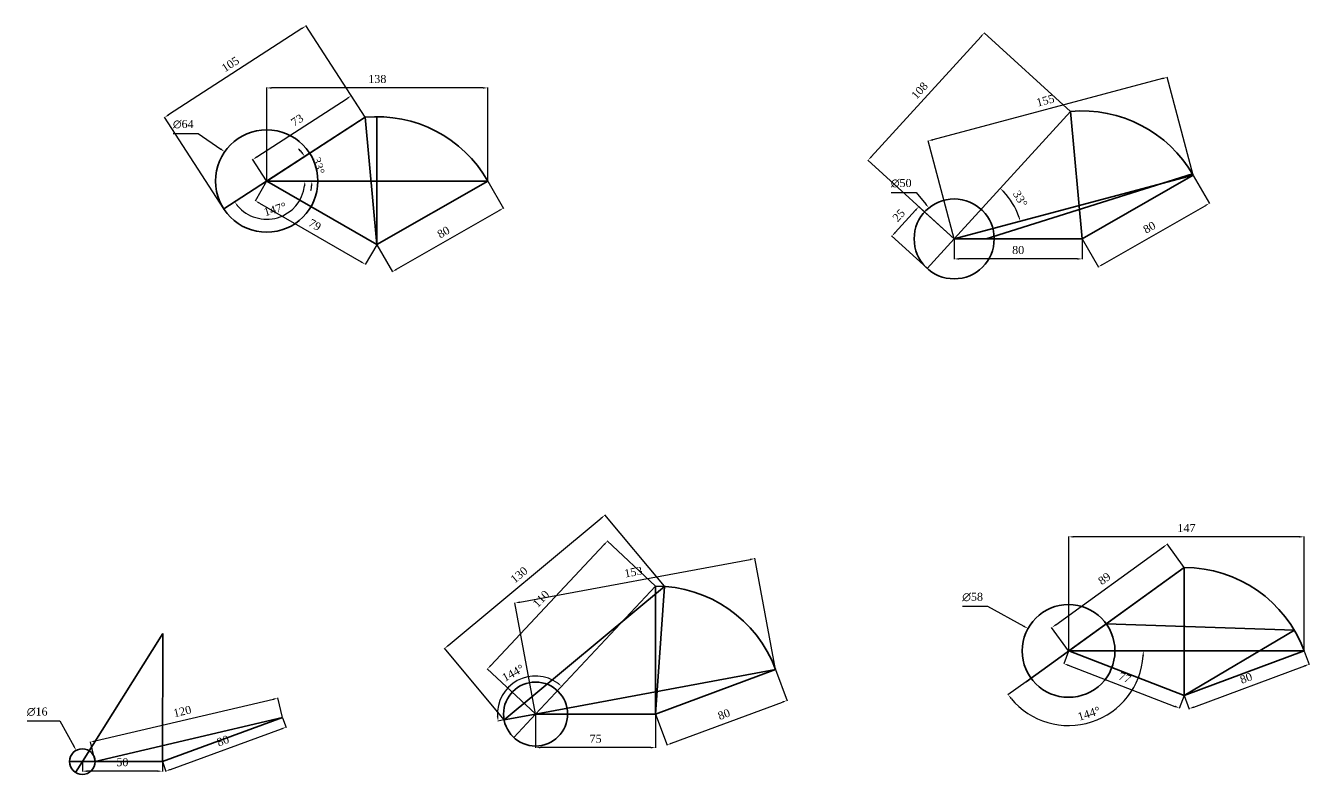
# Model space of a CAD drawing. Header units: inches. Extents: x 27 to 6622, y 41 to 2659.
# Drawn here: x 27 to 829, y 41 to 510 of the extents above; entities that cross this region are included whole.
import ezdxf

# ---------------------------------------------------------------- set-up
doc = ezdxf.new("R2010")
doc.units = ezdxf.units.IN
doc.header["$MEASUREMENT"] = 0
doc.layers.get('0').update_dxf_attribs({"lineweight": 35})
doc.layers.get('Defpoints').update_dxf_attribs({"color": 10})
doc.styles.get("Standard").update_dxf_attribs({"font": 'times.ttf', "height": 7})
doc.dimstyles.get("Standard").update_dxf_attribs({"dimtxt": 5, "dimasz": 3, "dimexe": 0.18, "dimexo": 0.0625, "dimgap": 3, "dimtad": 3, "dimtoh": 1, "dimdec": 0, "dimzin": 0, "dimdsep": 46, "dimtxsty": 'Standard', "dimcen": 0.09, "dimadec": 0, "dimazin": 0, "dimtfac": 1, "dimtdec": 0, "dimtofl": 0, "dimtmove": 0, "dimatfit": 3, "dimfxl": 1, "dimtolj": 1, "dimtzin": 0, "dimarcsym": 0})

# ---------------------------------------------------------------- blocks, each defined once
blk = doc.blocks.new('*D1')
at = {"color": 0, "lineweight": -2, "transparency": 16777216}
for p, q in [((187.59, 76.79), (189.82, 70.69)), ((117.44, 44.43), (186.94, 69.83)), ((112.45, 49.32), (114.68, 43.23))]:
    blk.add_line(p, q, dxfattribs=at)
at = {"color": 0, "transparency": 16777216}
for points in [[(186.77, 70.3), (187.11, 69.36), (189.75, 70.86)], [(117.26, 44.89), (117.61, 43.96), (114.62, 43.4)]]:
    blk.add_solid(points, dxfattribs=at)
at = {"layer": 'Defpoints', "color": 0, "transparency": 16777216}
for p in [(187.57, 76.85), (189.75, 70.86), (112.43, 49.38)]:
    blk.add_point(p, dxfattribs=at)
at = {"color": 0, "transparency": 16777216, "insert": (150.28, 62.34), "char_height": 5, "attachment_point": 5, "rotation": 20.08086}
blk.add_mtext('\\A1;80', dxfattribs=at)
blk = doc.blocks.new('*D2')
at = {"color": 0, "lineweight": -2, "transparency": 16777216}
for p, q in [((62.43, 49.32), (62.43, 43.19)), ((112.43, 49.32), (112.43, 43.19)), ((109.43, 43.37), (65.43, 43.37))]:
    blk.add_line(p, q, dxfattribs=at)
at = {"color": 0, "transparency": 16777216}
for points in [[(65.43, 43.87), (65.43, 42.87), (62.43, 43.37)], [(109.43, 43.87), (109.43, 42.87), (112.43, 43.37)]]:
    blk.add_solid(points, dxfattribs=at)
at = {"layer": 'Defpoints', "color": 0, "transparency": 16777216}
for p in [(62.43, 49.38), (112.43, 49.38), (62.43, 43.37)]:
    blk.add_point(p, dxfattribs=at)
at = {"color": 0, "transparency": 16777216, "insert": (87.43, 48.93), "char_height": 5, "attachment_point": 5}
blk.add_mtext('\\A1;50', dxfattribs=at)
blk = doc.blocks.new('*D3')
at = {"color": 0, "lineweight": -2, "transparency": 16777216}
for p, q in [((27.9, 74.8), (48.35, 74.8)), ((48.35, 74.8), (57.1, 59)), ((62.34, 49.38), (62.52, 49.38)), ((62.43, 49.29), (62.43, 49.47))]:
    blk.add_line(p, q, dxfattribs=at)
at = {"color": 0, "transparency": 16777216}
blk.add_solid([(57.54, 59.24), (56.66, 58.76), (58.55, 56.38)], dxfattribs=at)
at = {"layer": 'Defpoints', "color": 0, "transparency": 16777216}
for p in [(58.55, 56.38), (66.31, 42.38)]:
    blk.add_point(p, dxfattribs=at)
at = {"color": 0, "transparency": 16777216, "insert": (34.2, 80.5), "char_height": 5, "attachment_point": 5}
blk.add_mtext('\\A1;∅16', dxfattribs=at)
blk = doc.blocks.new('*D4')
at = {"color": 0, "lineweight": -2, "transparency": 16777216}
for p, q in [((70.49, 62.27), (181.78, 88.37)), ((187.55, 76.91), (184.66, 89.23)), ((70.42, 49.44), (67.53, 61.76))]:
    blk.add_line(p, q, dxfattribs=at)
at = {"color": 0, "transparency": 16777216}
for points in [[(181.67, 88.85), (181.9, 87.88), (184.7, 89.05)], [(70.37, 62.76), (70.6, 61.78), (67.57, 61.59)]]:
    blk.add_solid(points, dxfattribs=at)
at = {"layer": 'Defpoints', "color": 0, "transparency": 16777216}
for p in [(184.7, 89.05), (187.57, 76.85), (70.43, 49.38)]:
    blk.add_point(p, dxfattribs=at)
at = {"color": 0, "transparency": 16777216, "insert": (124.87, 80.73), "char_height": 5, "attachment_point": 5, "rotation": 13.19699}
blk.add_mtext('\\A1;120', dxfattribs=at)
blk = doc.blocks.new('*D5')
at = {"color": 0, "lineweight": -2, "transparency": 16777216}
for p, q in [((317.63, 109.45), (388.52, 185.08)), ((420.58, 159.13), (390.44, 187.39)), ((345.58, 79.13), (315.44, 107.39))]:
    blk.add_line(p, q, dxfattribs=at)
at = {"color": 0, "transparency": 16777216}
for points in [[(388.16, 185.42), (388.89, 184.73), (390.57, 187.26)], [(317.26, 109.8), (317.99, 109.11), (315.57, 107.26)]]:
    blk.add_solid(points, dxfattribs=at)
at = {"layer": 'Defpoints', "color": 0, "transparency": 16777216}
for p in [(390.57, 187.26), (420.62, 159.09), (345.62, 79.09)]:
    blk.add_point(p, dxfattribs=at)
at = {"color": 0, "transparency": 16777216, "insert": (349.02, 151.06), "char_height": 5, "attachment_point": 5, "rotation": 46.84761}
blk.add_mtext('\\A1;110', dxfattribs=at)
blk = doc.blocks.new('*D6')
at = {"color": 0, "lineweight": -2, "transparency": 16777216}
for p, q in [((495.62, 106.98), (482.72, 176.49)), ((335.7, 149.03), (479.8, 175.77)), ((345.61, 79.15), (332.72, 148.66))]:
    blk.add_line(p, q, dxfattribs=at)
at = {"color": 0, "transparency": 16777216}
for points in [[(479.71, 176.26), (479.89, 175.28), (482.75, 176.31)], [(335.61, 149.52), (335.79, 148.54), (332.75, 148.48)]]:
    blk.add_solid(points, dxfattribs=at)
at = {"layer": 'Defpoints', "color": 0, "transparency": 16777216}
for p in [(482.75, 176.31), (495.63, 106.92), (345.62, 79.09)]:
    blk.add_point(p, dxfattribs=at)
at = {"color": 0, "transparency": 16777216, "insert": (406.74, 167.86), "char_height": 5, "attachment_point": 5, "rotation": 10.51073}
blk.add_mtext('\\A1;153', dxfattribs=at)
blk = doc.blocks.new('*D7')
at = {"color": 0, "lineweight": -2, "transparency": 16777216}
for p, q in [((291.1, 122.01), (386.72, 201.62)), ((426.15, 158.95), (388.91, 203.68)), ((325.92, 75.49), (288.67, 120.22))]:
    blk.add_line(p, q, dxfattribs=at)
at = {"color": 0, "transparency": 16777216}
for points in [[(386.4, 202), (387.04, 201.24), (389.02, 203.54)], [(290.78, 122.39), (291.42, 121.62), (288.79, 120.09)]]:
    blk.add_solid(points, dxfattribs=at)
at = {"layer": 'Defpoints', "color": 0, "transparency": 16777216}
for p in [(389.02, 203.54), (426.19, 158.9), (325.96, 75.44)]:
    blk.add_point(p, dxfattribs=at)
at = {"color": 0, "transparency": 16777216, "insert": (335.35, 166.08), "char_height": 5, "attachment_point": 5, "rotation": 39.78144}
blk.add_mtext('\\A1;130', dxfattribs=at)
blk = doc.blocks.new('*D8')
at = {"color": 0, "lineweight": -2, "transparency": 16777216}
for p, q in [((345.62, 79.03), (345.62, 57.91)), ((420.62, 79.03), (420.62, 57.91)), ((417.62, 58.09), (348.62, 58.09))]:
    blk.add_line(p, q, dxfattribs=at)
at = {"color": 0, "transparency": 16777216}
for points in [[(348.62, 58.59), (348.62, 57.59), (345.62, 58.09)], [(417.62, 58.59), (417.62, 57.59), (420.62, 58.09)]]:
    blk.add_solid(points, dxfattribs=at)
at = {"layer": 'Defpoints', "color": 0, "transparency": 16777216}
for p in [(345.62, 79.09), (420.62, 79.09), (345.62, 58.09)]:
    blk.add_point(p, dxfattribs=at)
at = {"color": 0, "transparency": 16777216, "insert": (383.12, 63.63), "char_height": 5, "attachment_point": 5}
blk.add_mtext('\\A1;75', dxfattribs=at)
blk = doc.blocks.new('*D9')
at = {"color": 0, "lineweight": -2, "transparency": 16777216}
for p, q in [((495.65, 106.86), (502.86, 87.44)), ((430.6, 60.82), (499.98, 86.56)), ((420.65, 79.03), (427.85, 59.61))]:
    blk.add_line(p, q, dxfattribs=at)
at = {"color": 0, "transparency": 16777216}
for points in [[(499.81, 87.03), (500.16, 86.1), (502.79, 87.61)], [(430.43, 61.29), (430.78, 60.35), (427.79, 59.78)]]:
    blk.add_solid(points, dxfattribs=at)
at = {"layer": 'Defpoints', "color": 0, "transparency": 16777216}
for p in [(495.63, 106.92), (502.79, 87.61), (420.62, 79.09)]:
    blk.add_point(p, dxfattribs=at)
at = {"color": 0, "transparency": 16777216, "insert": (463.36, 78.9), "char_height": 5, "attachment_point": 5, "rotation": 20.35777}
blk.add_mtext('\\A1;80', dxfattribs=at)
blk = doc.blocks.new('*D10')
at = {"color": 0, "lineweight": -2, "transparency": 16777216}
blk.add_line((325.9, 75.43), (322.04, 74.72), dxfattribs=at)
blk.add_arc((345.62, 79.09), 23.8, 54.07354, 183.2848, dxfattribs=at)
at = {"color": 0, "transparency": 16777216}
for points in [[(359.91, 98.75), (359.27, 97.98), (361.9, 96.46)], [(322.36, 77.79), (321.36, 77.67), (322.22, 74.75)]]:
    blk.add_solid(points, dxfattribs=at)
at = {"layer": 'Defpoints', "color": 0, "transparency": 16777216}
for p in [(420.62, 159.09), (343.66, 102.81), (325.96, 75.44), (345.62, 79.09), (345.62, 79.09)]:
    blk.add_point(p, dxfattribs=at)
at = {"color": 0, "transparency": 16777216, "insert": (331.56, 104.81), "char_height": 5, "attachment_point": 5, "rotation": 28.67917}
blk.add_mtext('\\A1;144°', dxfattribs=at)
blk = doc.blocks.new('*D11')
at = {"color": 0, "lineweight": -2, "transparency": 16777216}
for p, q in [((750.97, 170.76), (740.35, 185.47)), ((670.65, 134.91), (738.02, 183.56)), ((678.74, 118.59), (668.11, 133.3))]:
    blk.add_line(p, q, dxfattribs=at)
at = {"color": 0, "transparency": 16777216}
for points in [[(737.73, 183.97), (738.31, 183.16), (740.45, 185.32)], [(670.36, 135.31), (670.94, 134.5), (668.22, 133.15)]]:
    blk.add_solid(points, dxfattribs=at)
at = {"layer": 'Defpoints', "color": 0, "transparency": 16777216}
for p in [(740.45, 185.32), (751.01, 170.71), (678.77, 118.54)]:
    blk.add_point(p, dxfattribs=at)
at = {"color": 0, "transparency": 16777216, "insert": (701.08, 163.74), "char_height": 5, "attachment_point": 5, "rotation": 35.83851}
blk.add_mtext('\\A1;89', dxfattribs=at)
blk = doc.blocks.new('*D12')
at = {"color": 0, "lineweight": -2, "transparency": 16777216}
for p, q in [((678.77, 118.6), (678.77, 190.07)), ((823.01, 189.89), (681.77, 189.89)), ((826.01, 118.6), (826.01, 190.07))]:
    blk.add_line(p, q, dxfattribs=at)
at = {"color": 0, "transparency": 16777216}
for points in [[(681.77, 190.39), (681.77, 189.39), (678.77, 189.89)], [(823.01, 190.39), (823.01, 189.39), (826.01, 189.89)]]:
    blk.add_solid(points, dxfattribs=at)
at = {"layer": 'Defpoints', "color": 0, "transparency": 16777216}
for p in [(678.77, 189.89), (678.77, 118.54), (826.01, 118.54)]:
    blk.add_point(p, dxfattribs=at)
at = {"color": 0, "transparency": 16777216, "insert": (752.39, 195.4), "char_height": 5, "attachment_point": 5}
blk.add_mtext('\\A1;147', dxfattribs=at)
blk = doc.blocks.new('*D13')
at = {"color": 0, "lineweight": -2, "transparency": 16777216}
for p, q in [((678.75, 118.48), (675.67, 110.48)), ((678.53, 109.57), (745.17, 83.9)), ((750.98, 90.65), (747.9, 82.65))]:
    blk.add_line(p, q, dxfattribs=at)
at = {"color": 0, "transparency": 16777216}
for points in [[(678.71, 110.04), (678.35, 109.1), (675.73, 110.65)], [(745.35, 84.36), (744.99, 83.43), (747.97, 82.82)]]:
    blk.add_solid(points, dxfattribs=at)
at = {"layer": 'Defpoints', "color": 0, "transparency": 16777216}
for p in [(678.77, 118.54), (751.01, 90.71), (747.97, 82.82)]:
    blk.add_point(p, dxfattribs=at)
at = {"color": 0, "transparency": 16777216, "insert": (713.83, 101.86), "char_height": 5, "attachment_point": 5, "rotation": 338.92878}
blk.add_mtext('\\A1;77', dxfattribs=at)
blk = doc.blocks.new('*D14')
at = {"color": 0, "lineweight": -2, "transparency": 16777216}
for p, q in [((826.03, 118.48), (829.15, 110.06)), ((756.9, 83.44), (826.28, 109.18)), ((751.03, 90.65), (754.15, 82.23))]:
    blk.add_line(p, q, dxfattribs=at)
at = {"color": 0, "transparency": 16777216}
for points in [[(826.11, 109.65), (826.45, 108.71), (829.09, 110.23)], [(756.73, 83.91), (757.08, 82.97), (754.09, 82.4)]]:
    blk.add_solid(points, dxfattribs=at)
at = {"layer": 'Defpoints', "color": 0, "transparency": 16777216}
for p in [(826.01, 118.54), (829.09, 110.23), (751.01, 90.71)]:
    blk.add_point(p, dxfattribs=at)
at = {"color": 0, "transparency": 16777216, "insert": (789.66, 101.52), "char_height": 5, "attachment_point": 5, "rotation": 20.35777}
blk.add_mtext('\\A1;80', dxfattribs=at)
blk = doc.blocks.new('*D15')
at = {"color": 0, "lineweight": -2, "transparency": 16777216}
blk.add_line((652.11, 99.28), (640.8, 91.11), dxfattribs=at)
blk.add_arc((678.77, 118.54), 46.66, 219.52325, 356.31526, dxfattribs=at)
at = {"color": 0, "transparency": 16777216}
for points in [[(724.83, 115.55), (725.83, 115.52), (725.43, 118.54)], [(642.39, 88.54), (643.18, 89.15), (640.95, 91.22)]]:
    blk.add_solid(points, dxfattribs=at)
at = {"layer": 'Defpoints', "color": 0, "transparency": 16777216}
for p in [(751.01, 170.71), (678.77, 118.54), (826.01, 118.54), (652.16, 99.32), (673.81, 72.15)]:
    blk.add_point(p, dxfattribs=at)
at = {"color": 0, "transparency": 16777216, "insert": (691.43, 79.39), "char_height": 5, "attachment_point": 5, "rotation": 17.91926}
blk.add_mtext('\\A1;144°', dxfattribs=at)
blk = doc.blocks.new('*D16')
at = {"color": 0, "lineweight": -2, "transparency": 16777216}
for p, q in [((612.44, 146.53), (628.05, 146.53)), ((628.05, 146.53), (650.68, 134.02)), ((678.59, 118.54), (678.77, 118.54)), ((678.68, 118.45), (678.68, 118.63))]:
    blk.add_line(p, q, dxfattribs=at)
at = {"color": 0, "transparency": 16777216}
blk.add_solid([(650.92, 134.46), (650.44, 133.58), (653.3, 132.57)], dxfattribs=at)
at = {"layer": 'Defpoints', "color": 0, "transparency": 16777216}
for p in [(653.3, 132.57), (704.06, 104.5)]:
    blk.add_point(p, dxfattribs=at)
at = {"color": 0, "transparency": 16777216, "insert": (618.75, 152.23), "char_height": 5, "attachment_point": 5}
blk.add_mtext('\\A1;∅58', dxfattribs=at)
blk = doc.blocks.new('*D17')
at = {"color": 0, "lineweight": -2, "transparency": 16777216}
for p, q in [((315.89, 412.33), (325.65, 395.3)), ((258.75, 357.17), (322.96, 393.97)), ((246.48, 372.55), (256.24, 355.52))]:
    blk.add_line(p, q, dxfattribs=at)
at = {"color": 0, "transparency": 16777216}
for points in [[(322.71, 394.4), (323.2, 393.53), (325.56, 395.46)], [(258.5, 357.6), (259, 356.73), (256.15, 355.68)]]:
    blk.add_solid(points, dxfattribs=at)
at = {"layer": 'Defpoints', "color": 0, "transparency": 16777216}
for p in [(315.86, 412.38), (325.56, 395.46), (246.45, 372.6)]:
    blk.add_point(p, dxfattribs=at)
at = {"color": 0, "transparency": 16777216, "insert": (288.09, 380.39), "char_height": 5, "attachment_point": 5, "rotation": 29.81988}
blk.add_mtext('\\A1;80', dxfattribs=at)
blk = doc.blocks.new('*D18')
at = {"color": 0, "lineweight": -2, "transparency": 16777216}
for p, q in [((239.12, 452.32), (230.36, 465.84)), ((171.44, 427.44), (227.94, 464.06)), ((177.59, 412.44), (168.83, 425.96))]:
    blk.add_line(p, q, dxfattribs=at)
at = {"color": 0, "transparency": 16777216}
for points in [[(227.67, 464.48), (228.21, 463.64), (230.46, 465.69)], [(171.17, 427.86), (171.71, 427.02), (168.92, 425.81)]]:
    blk.add_solid(points, dxfattribs=at)
at = {"layer": 'Defpoints', "color": 0, "transparency": 16777216}
for p in [(230.46, 465.69), (239.16, 452.27), (177.62, 412.38)]:
    blk.add_point(p, dxfattribs=at)
at = {"color": 0, "transparency": 16777216, "insert": (196.67, 450.41), "char_height": 5, "attachment_point": 5, "rotation": 32.95101}
blk.add_mtext('\\A1;73', dxfattribs=at)
blk = doc.blocks.new('*D19')
at = {"color": 0, "lineweight": -2, "transparency": 16777216}
for p, q in [((177.62, 412.45), (177.62, 470.78)), ((312.86, 470.6), (180.62, 470.6)), ((315.86, 412.45), (315.86, 470.78))]:
    blk.add_line(p, q, dxfattribs=at)
at = {"color": 0, "transparency": 16777216}
for points in [[(180.62, 471.1), (180.62, 470.1), (177.62, 470.6)], [(312.86, 471.1), (312.86, 470.1), (315.86, 470.6)]]:
    blk.add_solid(points, dxfattribs=at)
at = {"layer": 'Defpoints', "color": 0, "transparency": 16777216}
for p in [(177.62, 470.6), (177.62, 412.38), (315.86, 412.38)]:
    blk.add_point(p, dxfattribs=at)
at = {"color": 0, "transparency": 16777216, "insert": (246.74, 476.16), "char_height": 5, "attachment_point": 5}
blk.add_mtext('\\A1;138', dxfattribs=at)
blk = doc.blocks.new('*D20')
at = {"color": 0, "lineweight": -2, "transparency": 16777216}
for p, q in [((177.59, 412.33), (170.4, 399.89)), ((173.09, 398.55), (236.72, 361.77)), ((246.42, 372.55), (239.23, 360.11))]:
    blk.add_line(p, q, dxfattribs=at)
at = {"color": 0, "transparency": 16777216}
for points in [[(173.34, 398.98), (172.84, 398.11), (170.49, 400.05)], [(236.97, 362.2), (236.47, 361.33), (239.32, 360.26)]]:
    blk.add_solid(points, dxfattribs=at)
at = {"layer": 'Defpoints', "color": 0, "transparency": 16777216}
for p in [(177.62, 412.38), (246.45, 372.6), (239.32, 360.26)]:
    blk.add_point(p, dxfattribs=at)
at = {"color": 0, "transparency": 16777216, "insert": (207.68, 384.96), "char_height": 5, "attachment_point": 5, "rotation": 329.97132}
blk.add_mtext('\\A1;79', dxfattribs=at)
blk = doc.blocks.new('*D21')
at = {"color": 0, "lineweight": -2, "transparency": 16777216}
for start, end in [(39.03933, 45.12765), (347.82336, 353.91168)]:
    blk.add_arc((177.62, 412.38), 28.25, start, end, dxfattribs=at)
at = {"color": 0, "transparency": 16777216}
for points in [[(199.97, 430.47), (199.16, 429.88), (201.33, 427.75)], [(205.21, 409.42), (206.21, 409.36), (205.87, 412.38)]]:
    blk.add_solid(points, dxfattribs=at)
at = {"layer": 'Defpoints', "color": 0, "transparency": 16777216}
for p in [(239.16, 452.27), (205.35, 417.77), (177.62, 412.38), (177.62, 412.38), (315.86, 412.38)]:
    blk.add_point(p, dxfattribs=at)
at = {"color": 0, "transparency": 16777216, "insert": (210.04, 421.97), "char_height": 5, "attachment_point": 5, "rotation": 286.47551}
blk.add_mtext('\\A1;33°', dxfattribs=at)
blk = doc.blocks.new('*D22')
at = {"color": 0, "lineweight": -2, "transparency": 16777216}
for p, q in [((119.21, 442.19), (134.79, 442.19)), ((134.79, 442.19), (148.9, 432.38)), ((177.53, 412.38), (177.71, 412.38)), ((177.62, 412.29), (177.62, 412.47))]:
    blk.add_line(p, q, dxfattribs=at)
at = {"color": 0, "transparency": 16777216}
blk.add_solid([(149.18, 432.79), (148.61, 431.97), (151.36, 430.66)], dxfattribs=at)
at = {"layer": 'Defpoints', "color": 0, "transparency": 16777216}
for p in [(151.36, 430.66), (203.89, 394.11)]:
    blk.add_point(p, dxfattribs=at)
at = {"color": 0, "transparency": 16777216, "insert": (125.5, 447.88), "char_height": 5, "attachment_point": 5}
blk.add_mtext('\\A1;∅64', dxfattribs=at)
blk = doc.blocks.new('*D23')
at = {"color": 0, "lineweight": -2, "transparency": 16777216}
for p, q in [((199.62, 507.75), (116.27, 453.73)), ((239.12, 452.32), (202.04, 509.54)), ((150.74, 395.03), (113.65, 452.25))]:
    blk.add_line(p, q, dxfattribs=at)
at = {"color": 0, "transparency": 16777216}
for points in [[(199.34, 508.17), (199.89, 507.33), (202.13, 509.39)], [(115.99, 454.15), (116.54, 453.31), (113.75, 452.1)]]:
    blk.add_solid(points, dxfattribs=at)
at = {"layer": 'Defpoints', "color": 0, "transparency": 16777216}
for p in [(113.75, 452.1), (239.16, 452.27), (150.77, 394.98)]:
    blk.add_point(p, dxfattribs=at)
at = {"color": 0, "transparency": 16777216, "insert": (154.92, 485.4), "char_height": 5, "attachment_point": 5, "rotation": 32.95101}
blk.add_mtext('\\A1;105', dxfattribs=at)
blk = doc.blocks.new('*D24')
at = {"color": 0, "lineweight": -2, "transparency": 16777216}
blk.add_arc((177.62, 412.38), 23.89, 220.15193, 352.79908, dxfattribs=at)
at = {"color": 0, "transparency": 16777216}
for points in [[(200.82, 409.42), (201.82, 409.36), (201.51, 412.38)], [(158.97, 396.68), (159.77, 397.28), (157.58, 399.39)]]:
    blk.add_solid(points, dxfattribs=at)
at = {"layer": 'Defpoints', "color": 0, "transparency": 16777216}
for p in [(239.16, 452.27), (177.62, 412.38), (315.86, 412.38), (150.77, 394.98), (174.29, 388.73)]:
    blk.add_point(p, dxfattribs=at)
at = {"color": 0, "transparency": 16777216, "insert": (182.84, 394.76), "char_height": 5, "attachment_point": 5, "rotation": 16.47551}
blk.add_mtext('\\A1;147°', dxfattribs=at)
blk = doc.blocks.new('*D25')
at = {"color": 0, "lineweight": -2, "transparency": 16777216}
blk.add_arc((607.22, 376.22), 42.72, 18.9339, 43.59104, dxfattribs=at)
at = {"color": 0, "transparency": 16777216}
for points in [[(637.82, 405.32), (638.52, 406.03), (636.02, 407.77)], [(648.11, 390.22), (647.16, 389.93), (648.51, 387.21)]]:
    blk.add_solid(points, dxfattribs=at)
at = {"layer": 'Defpoints', "color": 0, "transparency": 16777216}
for p in [(679.93, 455.88), (756.63, 416), (645.69, 394.82), (587.9, 371.07), (593.74, 361.44)]:
    blk.add_point(p, dxfattribs=at)
at = {"color": 0, "transparency": 16777216, "insert": (648.49, 401.27), "char_height": 5, "attachment_point": 5, "rotation": 301.26247}
blk.add_mtext('\\A1;33°', dxfattribs=at)
blk = doc.blocks.new('*D26')
at = {"color": 0, "lineweight": -2, "transparency": 16777216}
for p, q in [((607.22, 376.15), (607.22, 363.49)), ((687.22, 376.15), (687.22, 363.49)), ((684.22, 363.67), (610.22, 363.67))]:
    blk.add_line(p, q, dxfattribs=at)
at = {"color": 0, "transparency": 16777216}
for points in [[(610.22, 364.17), (610.22, 363.17), (607.22, 363.67)], [(684.22, 364.17), (684.22, 363.17), (687.22, 363.67)]]:
    blk.add_solid(points, dxfattribs=at)
at = {"layer": 'Defpoints', "color": 0, "transparency": 16777216}
for p in [(607.22, 376.22), (687.22, 376.22), (607.22, 363.67)]:
    blk.add_point(p, dxfattribs=at)
at = {"color": 0, "transparency": 16777216, "insert": (647.22, 369.22), "char_height": 5, "attachment_point": 5}
blk.add_mtext('\\A1;80', dxfattribs=at)
blk = doc.blocks.new('*D27')
at = {"color": 0, "lineweight": -2, "transparency": 16777216}
for p, q in [((756.66, 415.94), (766.78, 398.3)), ((699.88, 360.16), (764.08, 396.96)), ((687.25, 376.16), (697.37, 358.51))]:
    blk.add_line(p, q, dxfattribs=at)
at = {"color": 0, "transparency": 16777216}
for points in [[(763.84, 397.39), (764.33, 396.53), (766.69, 398.45)], [(699.63, 360.6), (700.13, 359.73), (697.28, 358.67)]]:
    blk.add_solid(points, dxfattribs=at)
at = {"layer": 'Defpoints', "color": 0, "transparency": 16777216}
for p in [(756.63, 416), (766.69, 398.45), (687.22, 376.22)]:
    blk.add_point(p, dxfattribs=at)
at = {"color": 0, "transparency": 16777216, "insert": (729.22, 383.38), "char_height": 5, "attachment_point": 5, "rotation": 29.81988}
blk.add_mtext('\\A1;80', dxfattribs=at)
blk = doc.blocks.new('*D28')
at = {"color": 0, "lineweight": -2, "transparency": 16777216}
for p, q in [((737.43, 476.45), (593.82, 438.21)), ((756.61, 416.06), (740.28, 477.39)), ((607.21, 376.28), (590.88, 437.61))]:
    blk.add_line(p, q, dxfattribs=at)
at = {"color": 0, "transparency": 16777216}
for points in [[(737.3, 476.93), (737.56, 475.96), (740.33, 477.22)], [(593.69, 438.69), (593.95, 437.72), (590.92, 437.44)]]:
    blk.add_solid(points, dxfattribs=at)
at = {"layer": 'Defpoints', "color": 0, "transparency": 16777216}
for p in [(590.92, 437.44), (756.63, 416), (607.22, 376.22)]:
    blk.add_point(p, dxfattribs=at)
at = {"color": 0, "transparency": 16777216, "insert": (664.2, 462.69), "char_height": 5, "attachment_point": 5, "rotation": 14.90994}
blk.add_mtext('\\A1;155', dxfattribs=at)
blk = doc.blocks.new('*D29')
at = {"color": 0, "lineweight": -2, "transparency": 16777216}
for p, q in [((567.85, 405.29), (583.44, 405.29)), ((583.44, 405.29), (589.49, 397.89)), ((607.13, 376.22), (607.31, 376.22)), ((607.22, 376.13), (607.22, 376.31))]:
    blk.add_line(p, q, dxfattribs=at)
at = {"color": 0, "transparency": 16777216}
blk.add_solid([(589.88, 398.2), (589.11, 397.57), (591.39, 395.56)], dxfattribs=at)
at = {"layer": 'Defpoints', "color": 0, "transparency": 16777216}
for p in [(591.39, 395.56), (623.05, 356.87)]:
    blk.add_point(p, dxfattribs=at)
at = {"color": 0, "transparency": 16777216, "insert": (574.14, 410.98), "char_height": 5, "attachment_point": 5}
blk.add_mtext('\\A1;∅50', dxfattribs=at)
blk = doc.blocks.new('*D30')
at = {"color": 0, "lineweight": -2, "transparency": 16777216}
for p, q in [((570.3, 380.13), (583.1, 394.17)), ((607.18, 376.26), (584.99, 396.5)), ((590.32, 357.79), (568.14, 378.04))]:
    blk.add_line(p, q, dxfattribs=at)
at = {"color": 0, "transparency": 16777216}
for points in [[(582.74, 394.5), (583.47, 393.83), (585.13, 396.38)], [(569.93, 380.47), (570.67, 379.8), (568.27, 377.92)]]:
    blk.add_solid(points, dxfattribs=at)
at = {"layer": 'Defpoints', "color": 0, "transparency": 16777216}
for p in [(585.13, 396.38), (607.22, 376.22), (590.37, 357.75)]:
    blk.add_point(p, dxfattribs=at)
at = {"color": 0, "transparency": 16777216, "insert": (572.6, 390.89), "char_height": 5, "attachment_point": 5, "rotation": 47.615}
blk.add_mtext('\\A1;25', dxfattribs=at)
blk = doc.blocks.new('*D31')
at = {"color": 0, "lineweight": -2, "transparency": 16777216}
for p, q in [((555.43, 427.57), (624, 502.8)), ((679.88, 455.92), (625.89, 505.14)), ((607.27, 376.26), (553.27, 425.47))]:
    blk.add_line(p, q, dxfattribs=at)
at = {"color": 0, "transparency": 16777216}
for points in [[(623.63, 503.14), (624.37, 502.46), (626.03, 505.02)], [(555.06, 427.91), (555.8, 427.23), (553.41, 425.35)]]:
    blk.add_solid(points, dxfattribs=at)
at = {"layer": 'Defpoints', "color": 0, "transparency": 16777216}
for p in [(626.03, 505.02), (679.93, 455.88), (607.31, 376.22)]:
    blk.add_point(p, dxfattribs=at)
at = {"color": 0, "transparency": 16777216, "insert": (585.61, 468.93), "char_height": 5, "attachment_point": 5, "rotation": 47.65033}
blk.add_mtext('\\A1;108', dxfattribs=at)

msp = doc.modelspace()

# ---------------------------------------------------------------- linework, layer by layer
for p, q in [((239.16, 452.27), (150.77, 394.98)), ((177.62, 412.38), (239.16, 452.27)), ((246.45, 372.6), (239.16, 452.27)), ((246.45, 452.6), (246.45, 372.6)), ((607.31, 376.22), (679.93, 455.88)), ((687.22, 376.22), (679.93, 455.88)), ((315.86, 412.38), (177.62, 412.38)), ((177.62, 412.38), (246.45, 372.6)), ((246.45, 372.6), (315.86, 412.38)), ((756.63, 416), (607.22, 376.22)), ((627.22, 376.22), (756.06, 416.98)), ((687.22, 376.22), (756.63, 416)), ((590.37, 357.75), (607.31, 376.22)), ((687.22, 376.22), (607.22, 376.22)), ((751.01, 170.71), (652.16, 99.32)), ((678.77, 118.54), (751.01, 170.71)), ((751.01, 90.71), (751.01, 170.71)), ((325.96, 75.44), (426.19, 158.9)), ((345.62, 79.09), (420.62, 159.09)), ((420.62, 79.09), (420.62, 159.09)), ((426.19, 158.9), (420.62, 79.09)), ((112.75, 129.38), (62.43, 49.38)), ((112.43, 49.38), (112.75, 129.38)), ((702.22, 135.47), (819.84, 131.47)), ((819.84, 131.47), (751.01, 90.71)), ((826.01, 118.54), (678.77, 118.54)), ((678.77, 118.54), (751.01, 90.71)), ((751.01, 90.71), (826.01, 118.54)), ((345.62, 79.09), (495.63, 106.92)), ((420.62, 79.09), (495.63, 106.92)), ((70.43, 49.38), (187.57, 76.85)), ((112.43, 49.38), (187.57, 76.85)), ((345.62, 79.09), (325.96, 75.44)), ((345.62, 79.09), (331.95, 64.5)), ((420.62, 79.09), (345.62, 79.09)), ((62.43, 49.38), (54.43, 49.38)), ((62.43, 49.38), (58.17, 42.61)), ((112.43, 49.38), (62.43, 49.38))]:
    msp.add_line(p, q)
for centre, radius in [((177.62, 412.38), 32), ((607.22, 376.22), 25), ((678.68, 118.54), 29), ((345.62, 79.09), 20), ((62.43, 49.38), 8)]:
    msp.add_circle(centre, radius)
for centre, start, end in [((246.45, 372.6), 29.81988, 95.23), ((687.22, 376.22), 29.81988, 95.23), ((751.01, 90.71), 20.35777, 90), ((420.62, 79.09), 20.35777, 90)]:
    msp.add_arc(centre, 80, start, end)

# ---------------------------------------------------------------- dimensions: what is measured, and where the dimension line sits
for p1, p2, distance, picture, middle in [((239.16, 452.27), (150.77, 394.98), -68.07, '*D23', (154.92, 485.4)), ((607.31, 376.22), (679.93, 455.88), 72.94, '*D31', (585.61, 468.93)), ((756.63, 416), (607.22, 376.22), -63.35, '*D28', (664.2, 462.69)), ((177.62, 412.38), (239.16, 452.27), 15.99, '*D18', (196.67, 450.41)), ((177.62, 412.38), (246.45, 372.6), -14.25, '*D20', (207.68, 384.96)), ((246.45, 372.6), (315.86, 412.38), -19.51, '*D17', (288.09, 380.39)), ((687.22, 376.22), (756.63, 416), -20.22, '*D27', (729.22, 383.38)), ((590.37, 357.75), (607.22, 376.22), 29.92, '*D30', (572.6, 390.89)), ((325.96, 75.44), (426.19, 158.9), 58.09, '*D7', (335.35, 166.08)), ((345.62, 79.09), (420.62, 159.09), 41.19, '*D5', (349.02, 151.06)), ((678.77, 118.54), (751.01, 170.71), 18.03, '*D11', (701.08, 163.74)), ((345.62, 79.09), (495.63, 106.92), 70.58, '*D6', (406.74, 167.86)), ((678.77, 118.54), (751.01, 90.71), -8.46, '*D13', (713.83, 101.86)), ((751.01, 90.71), (826.01, 118.54), -8.86, '*D14', (789.66, 101.52)), ((420.62, 79.09), (495.63, 106.92), -20.6, '*D9', (463.36, 78.9)), ((70.43, 49.38), (187.57, 76.85), 12.54, '*D4', (124.87, 80.73)), ((112.43, 49.38), (187.57, 76.85), -6.37, '*D1', (150.28, 62.34))]:
    dim = msp.add_aligned_dim(p1=p1, p2=p2, distance=distance, dimstyle='Standard')
    dim.commit()
    dim.dimension.update_dxf_attribs({"geometry": picture, "text_midpoint": middle})
for base, p1, p2, picture, middle in [((177.62, 470.6), (315.86, 412.38), (177.62, 412.38), '*D19', (246.74, 476.16)), ((607.22, 363.67), (687.22, 376.22), (607.22, 376.22), '*D26', (647.22, 369.22)), ((678.77, 189.89), (826.01, 118.54), (678.77, 118.54), '*D12', (752.39, 195.4)), ((345.62, 58.09), (420.62, 79.09), (345.62, 79.09), '*D8', (383.12, 63.63)), ((62.43, 43.37), (112.43, 49.38), (62.43, 49.38), '*D2', (87.43, 48.93))]:
    dim = msp.add_linear_dim(base=base, p1=p1, p2=p2, dimstyle='Standard')
    dim.commit()
    dim.dimension.update_dxf_attribs({"geometry": picture, "text_midpoint": middle})
for p1, p2, picture, middle in [((203.89, 394.11), (151.36, 430.66), '*D22', (125.5, 442.19)), ((623.05, 356.87), (591.39, 395.56), '*D29', (574.14, 405.29)), ((704.06, 104.5), (653.3, 132.57), '*D16', (618.75, 146.53)), ((66.31, 42.38), (58.55, 56.38), '*D3', (34.2, 74.8))]:
    dim = msp.add_diameter_dim_2p(p1=p1, p2=p2, dimstyle='Standard')
    dim.commit()
    dim.dimension.update_dxf_attribs({"geometry": picture, "text_midpoint": middle, "dimtype": 163})
for base, line1, line2, picture, middle in [((174.29, 388.73), ((239.16, 452.27), (150.77, 394.98)), ((315.86, 412.38), (177.62, 412.38)), '*D24', (182.84, 394.76)), ((205.35, 417.77), ((315.86, 412.38), (177.62, 412.38)), ((177.62, 412.38), (239.16, 452.27)), '*D21', (210.04, 421.97)), ((645.69, 394.82), ((756.63, 416), (587.9, 371.07)), ((679.93, 455.88), (593.74, 361.44)), '*D25', (648.49, 401.27)), ((673.81, 72.15), ((826.01, 118.54), (678.77, 118.54)), ((751.01, 170.71), (652.16, 99.32)), '*D15', (691.43, 79.39)), ((343.66, 102.81), ((345.62, 79.09), (420.62, 159.09)), ((345.62, 79.09), (325.96, 75.44)), '*D10', (331.56, 104.81))]:
    dim = msp.add_angular_dim_2l(base=base, line1=line1, line2=line2, dimstyle='Standard')
    dim.commit()
    dim.dimension.update_dxf_attribs({"geometry": picture, "text_midpoint": middle})

doc.saveas('drawing.dxf')
